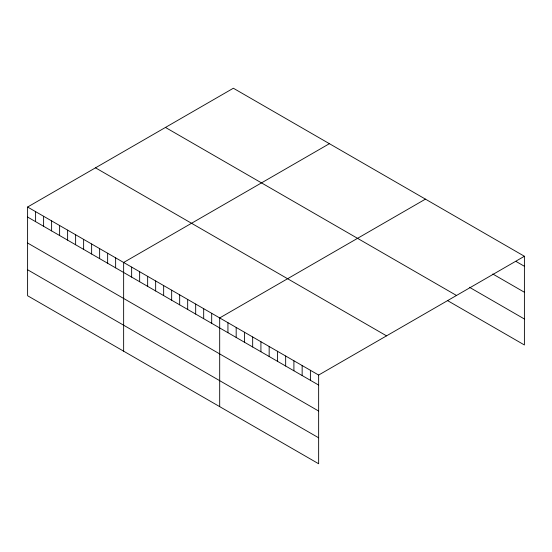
<?xml version="1.0" encoding="UTF-8"?>
<svg xmlns="http://www.w3.org/2000/svg" width="552" height="552" viewBox="0 0 552 552"><rect width="100%" height="100%" fill="white"/><g stroke="black" fill="none" stroke-linecap="round" stroke-linejoin="round"><path stroke-width="0.83" d="M27.6 207.028L318.642 375.056L318.642 463.763L27.6 295.734L27.6 207.028L233.358 88.237L524.4 256.266L524.4 344.972L447.437 300.536M329.399 143.686L123.641 262.476L123.641 351.182M425.447 199.134L219.689 317.931L219.689 406.638M318.642 375.056L524.4 256.266M516.154 261.517L524.4 266.278M492.791 273.999L524.4 292.25M469.428 287.261L524.4 319.001M165.455 127.436L456.497 295.465M95.503 167.829L386.545 335.857M27.6 217.04L318.642 385.068M27.6 243.011L318.642 411.04M27.6 269.762L318.642 437.798M310.397 370.295L310.397 380.307M302.151 365.534L302.151 375.546M293.905 360.78L293.905 370.785M285.66 356.019L285.66 366.024M277.414 351.258L277.414 361.263M269.162 346.497L269.162 356.502M260.917 341.736L260.917 351.748M252.671 336.975L252.671 346.987M244.426 332.214L244.426 342.226M236.18 327.453L236.18 337.465M227.935 322.692L227.935 332.704M211.685 313.308L211.685 323.32M203.681 308.685L203.681 318.697M195.677 304.069L195.677 314.081M187.673 299.446L187.673 309.458M179.669 294.823L179.669 304.835M171.665 290.2L171.665 300.212M163.661 285.584L163.661 295.596M155.657 280.961L155.657 290.973M147.653 276.338L147.653 286.35M139.649 271.722L139.649 281.734M131.645 267.099L131.645 277.111M115.637 257.86L115.637 267.872M107.64 253.237L107.64 263.249M99.636 248.614L99.636 258.626M91.632 243.998L91.632 254.01M83.628 239.375L83.628 249.387M75.624 234.752L75.624 244.764M67.62 230.136L67.62 240.141M59.616 225.513L59.616 235.525M51.612 220.89L51.612 230.902M43.608 216.267L43.608 226.279M35.604 211.651L35.604 221.662"/></g></svg>
